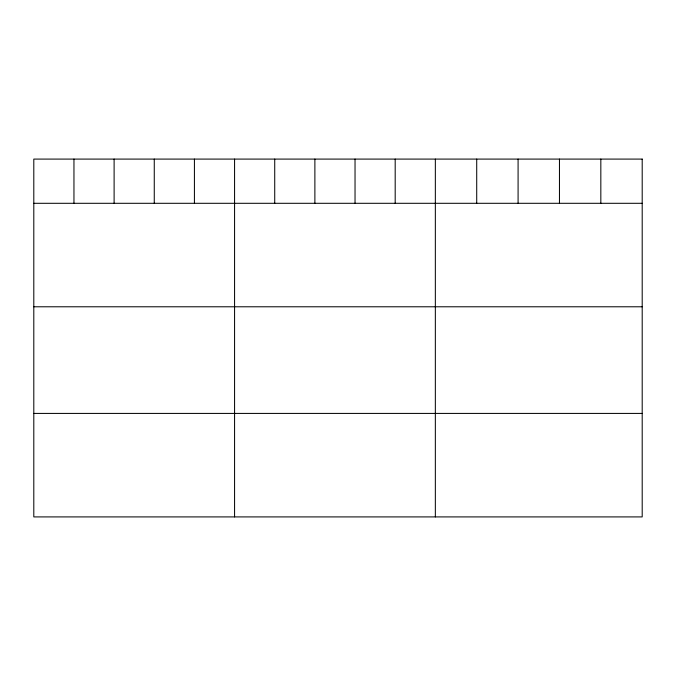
<?xml version="1.0" encoding="UTF-8"?>
<svg xmlns="http://www.w3.org/2000/svg" width="676" height="676" viewBox="0 0 676 676"><rect width="100%" height="100%" fill="white"/><g stroke="black" fill="none" stroke-linecap="round" stroke-linejoin="round"><path stroke-width="1.01" d="M33.8 203.299L642.2 203.299M33.8 306.786L642.2 306.786M33.8 413.416L642.2 413.416M600.829 159.088L600.829 203.299M559.458 159.088L559.458 203.299M518.086 159.088L518.086 203.299M476.715 159.088L476.715 203.299M435.344 159.088L435.344 516.912M395.19 159.088L395.19 203.299M355.035 159.088L355.035 203.299M314.881 159.088L314.881 203.299M274.726 159.088L274.726 203.299M234.572 159.088L234.572 516.912M194.418 159.088L194.418 203.299M154.263 159.088L154.263 203.299M114.109 159.088L114.109 203.299M73.954 159.088L73.954 203.299M642.2 159.088L33.8 159.088L33.8 516.912L642.2 516.912L642.2 159.088"/></g></svg>
